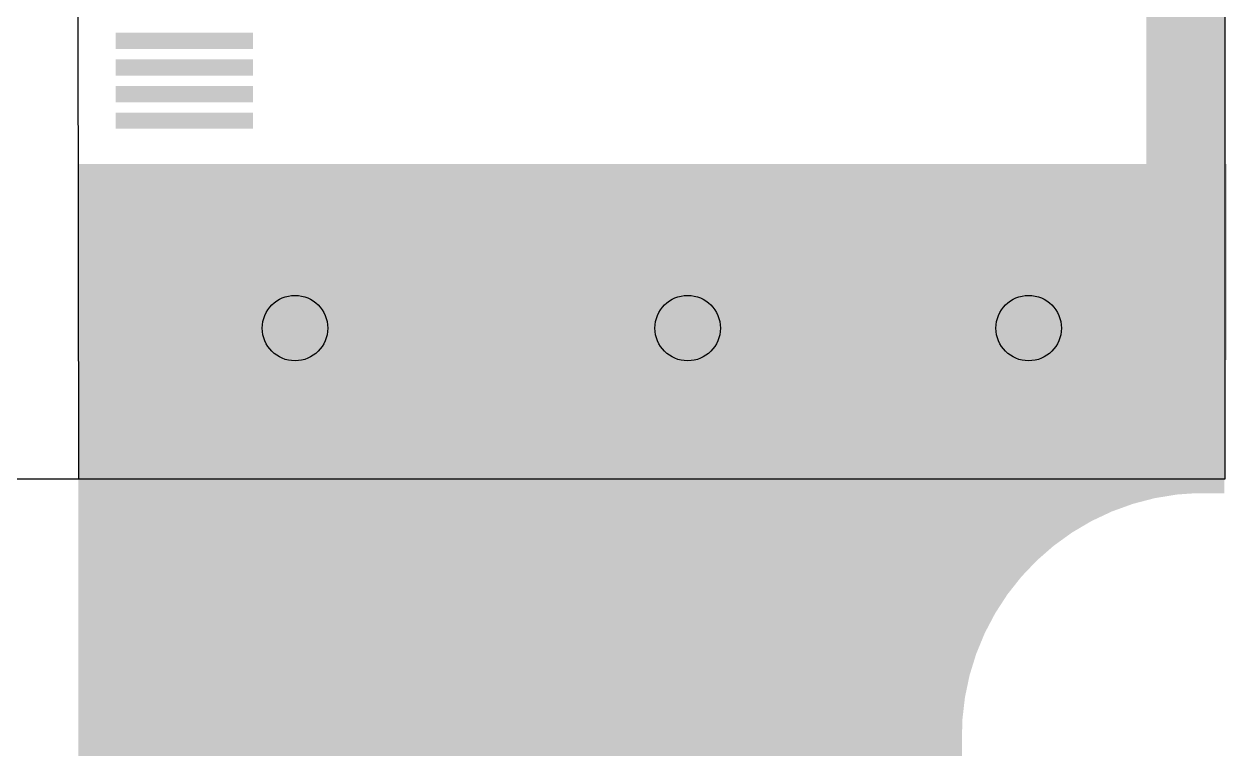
# Model space of a CAD drawing. Header units: millimetres. Extents: x 1936 to 2399, y 1075 to 1646.
# Drawn here: x 2190.46 to 2236.41, y 1554.66 to 1582.61 of the extents above; entities that cross this region are included whole.
import ezdxf

# ---------------------------------------------------------------- set-up
doc = ezdxf.new("R2010")
doc.units = ezdxf.units.MM
doc.layers.add('MULTILAYER', color=9, linetype='Continuous')
doc.layers.add('TOPLAYER', color=1, linetype='Continuous')

msp = doc.modelspace()

# ---------------------------------------------------------------- linework, layer by layer
at = {"linetype": 'Continuous'}
msp.add_lwpolyline([(2146.331, 1625.227), (2236.331, 1625.227), (2236.331, 1565.227), (2146.331, 1565.227)], close=True, dxfattribs=at)
msp.add_lwpolyline([(2182.134, 1601.274), (2192.484, 1601.274), (2192.534, 1565.227)])
for centre in [(2200.809, 1571.002), (2215.809, 1571.002), (2228.834, 1571.002)]:
    msp.add_circle(centre, 1.25, dxfattribs=at)
at = {"layer": 'MULTILAYER'}
for points, const_width in [([(2234.059, 1582.224, 1), (2234.409, 1582.224, 1)], 0.35), ([(2235.534, 1582.224, 1), (2235.884, 1582.224, 1)], 0.35), ([(2234.159, 1580.827, 1), (2234.509, 1580.827, 1)], 0.35), ([(2235.459, 1580.954, 1), (2235.809, 1580.954, 1)], 0.35), ([(2234.084, 1579.176, 1), (2234.434, 1579.176, 1)], 0.35), ([(2235.484, 1579.176, 1), (2235.834, 1579.176, 1)], 0.35), ([(2234.109, 1577.525, 1), (2234.459, 1577.525, 1)], 0.35), ([(2235.584, 1577.525, 1), (2235.934, 1577.525, 1)], 0.35), ([(2193.534, 1576.255, 1), (2194.034, 1576.255, 1)], 0.5), ([(2195.359, 1576.255, 1), (2195.859, 1576.255, 1)], 0.5), ([(2197.384, 1576.255, 1), (2197.884, 1576.255, 1)], 0.5), ([(2199.234, 1576.255, 1), (2199.734, 1576.255, 1)], 0.5), ([(2201.059, 1576.255, 1), (2201.559, 1576.255, 1)], 0.5), ([(2202.359, 1576.255, 1), (2202.859, 1576.255, 1)], 0.5), ([(2204.384, 1576.255, 1), (2204.884, 1576.255, 1)], 0.5), ([(2206.234, 1576.255, 1), (2206.734, 1576.255, 1)], 0.5), ([(2208.059, 1576.255, 1), (2208.559, 1576.255, 1)], 0.5), ([(2209.384, 1576.382, 1), (2209.884, 1576.382, 1)], 0.5), ([(2211.284, 1576.382, 1), (2211.784, 1576.382, 1)], 0.5), ([(2213.234, 1576.382, 1), (2213.734, 1576.382, 1)], 0.5), ([(2215.184, 1576.382, 1), (2215.684, 1576.382, 1)], 0.5), ([(2216.884, 1576.382, 1), (2217.384, 1576.382, 1)], 0.5), ([(2218.709, 1576.382, 1), (2219.209, 1576.382, 1)], 0.5), ([(2220.359, 1576.382, 1), (2220.859, 1576.382, 1)], 0.5), ([(2222.209, 1576.382, 1), (2222.709, 1576.382, 1)], 0.5), ([(2224.034, 1576.382, 1), (2224.534, 1576.382, 1)], 0.5), ([(2225.434, 1576.382, 1), (2225.934, 1576.382, 1)], 0.5), ([(2227.634, 1576.382, 1), (2228.134, 1576.382, 1)], 0.5), ([(2229.459, 1576.382, 1), (2229.959, 1576.382, 1)], 0.5), ([(2231.484, 1576.382, 1), (2231.984, 1576.382, 1)], 0.5), ([(2233.334, 1576.382, 1), (2233.834, 1576.382, 1)], 0.5), ([(2235.159, 1576.382, 1), (2235.659, 1576.382, 1)], 0.5), ([(2209.384, 1574.223, 1), (2209.884, 1574.223, 1)], 0.5), ([(2211.263, 1574.099, 1), (2211.763, 1574.099, 1)], 0.5), ([(2213.431, 1574.096, 1), (2213.931, 1574.096, 1)], 0.5), ([(2215.209, 1574.096, 1), (2215.709, 1574.096, 1)], 0.5), ([(2217.288, 1573.972, 1), (2217.788, 1573.972, 1)], 0.5), ([(2219.456, 1573.969, 1), (2219.956, 1573.969, 1)], 0.5), ([(2221.234, 1573.969, 1), (2221.734, 1573.969, 1)], 0.5), ([(2223.213, 1573.845, 1), (2223.713, 1573.845, 1)], 0.5), ([(2225.381, 1573.842, 1), (2225.881, 1573.842, 1)], 0.5), ([(2227.159, 1573.842, 1), (2227.659, 1573.842, 1)], 0.5), ([(2235.313, 1573.845, 1), (2235.813, 1573.845, 1)], 0.5), ([(2194.113, 1573.591, 1), (2194.613, 1573.591, 1)], 0.5), ([(2195.891, 1573.591, 1), (2196.391, 1573.591, 1)], 0.5), ([(2198.059, 1573.591, 1), (2198.559, 1573.591, 1)], 0.5), ([(2199.909, 1573.591, 1), (2200.409, 1573.591, 1)], 0.5), ([(2201.913, 1573.591, 1), (2202.413, 1573.591, 1)], 0.5), ([(2203.691, 1573.591, 1), (2204.191, 1573.591, 1)], 0.5), ([(2205.859, 1573.591, 1), (2206.359, 1573.591, 1)], 0.5), ([(2207.709, 1573.591, 1), (2208.209, 1573.591, 1)], 0.5), ([(2229.163, 1573.718, 1), (2229.663, 1573.718, 1)], 0.5), ([(2231.331, 1573.715, 1), (2231.831, 1573.715, 1)], 0.5), ([(2233.109, 1573.715, 1), (2233.609, 1573.715, 1)], 0.5), ([(2199.559, 1571.002, 1), (2202.059, 1571.002, 1)], 2.5), ([(2214.559, 1571.002, 1), (2217.059, 1571.002, 1)], 2.5), ([(2227.584, 1571.002, 1), (2230.084, 1571.002, 1)], 2.5), ([(2235.209, 1572.445, 1), (2235.709, 1572.445, 1)], 0.5), ([(2194.309, 1571.937, 1), (2194.809, 1571.937, 1)], 0.5), ([(2196.259, 1571.937, 1), (2196.759, 1571.937, 1)], 0.5), ([(2198.209, 1571.937, 1), (2198.709, 1571.937, 1)], 0.5), ([(2199.909, 1571.937, 1), (2200.409, 1571.937, 1)], 0.5), ([(2201.734, 1571.937, 1), (2202.234, 1571.937, 1)], 0.5), ([(2205.659, 1571.937, 1), (2206.159, 1571.937, 1)], 0.5), ([(2207.609, 1571.937, 1), (2208.109, 1571.937, 1)], 0.5), ([(2209.559, 1571.937, 1), (2210.059, 1571.937, 1)], 0.5), ([(2211.259, 1571.937, 1), (2211.759, 1571.937, 1)], 0.5), ([(2213.084, 1571.937, 1), (2213.584, 1571.937, 1)], 0.5), ([(2217.034, 1571.937, 1), (2217.534, 1571.937, 1)], 0.5), ([(2218.984, 1571.937, 1), (2219.484, 1571.937, 1)], 0.5), ([(2220.934, 1571.937, 1), (2221.434, 1571.937, 1)], 0.5), ([(2222.634, 1571.937, 1), (2223.134, 1571.937, 1)], 0.5), ([(2224.459, 1571.937, 1), (2224.959, 1571.937, 1)], 0.5), ([(2231.184, 1572.191, 1), (2231.684, 1572.191, 1)], 0.5), ([(2226.284, 1571.81, 1), (2226.784, 1571.81, 1)], 0.5), ([(2228.134, 1571.683, 1), (2228.634, 1571.683, 1)], 0.5), ([(2229.959, 1571.683, 1), (2230.459, 1571.683, 1)], 0.5), ([(2233.159, 1571.857, 1), (2233.659, 1571.857, 1)], 0.5), ([(2230.959, 1569.651, 1), (2231.459, 1569.651, 1)], 0.5), ([(2233.159, 1570.032, 1), (2233.659, 1570.032, 1)], 0.5), ([(2234.984, 1569.905, 1), (2235.484, 1569.905, 1)], 0.5), ([(2194.084, 1569.397, 1), (2194.584, 1569.397, 1)], 0.5), ([(2196.034, 1569.397, 1), (2196.534, 1569.397, 1)], 0.5), ([(2197.984, 1569.397, 1), (2198.484, 1569.397, 1)], 0.5), ([(2203.359, 1569.27, 1), (2203.859, 1569.27, 1)], 0.5), ([(2205.434, 1569.397, 1), (2205.934, 1569.397, 1)], 0.5), ([(2207.384, 1569.397, 1), (2207.884, 1569.397, 1)], 0.5), ([(2209.334, 1569.397, 1), (2209.834, 1569.397, 1)], 0.5), ([(2211.034, 1569.397, 1), (2211.534, 1569.397, 1)], 0.5), ([(2212.859, 1569.397, 1), (2213.359, 1569.397, 1)], 0.5), ([(2218.759, 1569.397, 1), (2219.259, 1569.397, 1)], 0.5), ([(2220.709, 1569.397, 1), (2221.209, 1569.397, 1)], 0.5), ([(2222.409, 1569.397, 1), (2222.909, 1569.397, 1)], 0.5), ([(2224.234, 1569.397, 1), (2224.734, 1569.397, 1)], 0.5), ([(2226.084, 1569.27, 1), (2226.584, 1569.27, 1)], 0.5), ([(2230.959, 1567.873, 1), (2231.459, 1567.873, 1)], 0.5), ([(2194.084, 1567.619, 1), (2194.584, 1567.619, 1)], 0.5), ([(2195.984, 1567.619, 1), (2196.484, 1567.619, 1)], 0.5), ([(2197.834, 1567.619, 1), (2198.334, 1567.619, 1)], 0.5), ([(2203.359, 1567.619, 1), (2203.859, 1567.619, 1)], 0.5), ([(2205.434, 1567.619, 1), (2205.934, 1567.619, 1)], 0.5), ([(2207.334, 1567.619, 1), (2207.834, 1567.619, 1)], 0.5), ([(2209.184, 1567.619, 1), (2209.684, 1567.619, 1)], 0.5), ([(2210.959, 1567.619, 1), (2211.459, 1567.619, 1)], 0.5), ([(2212.859, 1567.619, 1), (2213.359, 1567.619, 1)], 0.5), ([(2218.709, 1567.619, 1), (2219.209, 1567.619, 1)], 0.5), ([(2220.559, 1567.619, 1), (2221.059, 1567.619, 1)], 0.5), ([(2222.334, 1567.619, 1), (2222.834, 1567.619, 1)], 0.5), ([(2224.234, 1567.619, 1), (2224.734, 1567.619, 1)], 0.5), ([(2226.084, 1567.619, 1), (2226.584, 1567.619, 1)], 0.5), ([(2232.881, 1567.492, 1), (2233.381, 1567.492, 1)], 0.5), ([(2234.659, 1567.492, 1), (2235.159, 1567.492, 1)], 0.5), ([(2229.481, 1565.587, 1), (2229.981, 1565.587, 1)], 0.5), ([(2231.259, 1565.587, 1), (2231.759, 1565.587, 1)], 0.5), ([(2232.881, 1565.841, 1), (2233.381, 1565.841, 1)], 0.5), ([(2234.659, 1565.841, 1), (2235.159, 1565.841, 1)], 0.5), ([(2194.081, 1565.451, 1), (2194.581, 1565.451, 1)], 0.5), ([(2195.732, 1565.451, 1), (2196.232, 1565.451, 1)], 0.5), ([(2222.581, 1565.324, 1), (2223.081, 1565.324, 1)], 0.5), ([(2224.232, 1565.324, 1), (2224.732, 1565.324, 1)], 0.5), ([(2197.984, 1564.444, 1), (2198.484, 1564.444, 1)], 0.5), ([(2199.762, 1564.444, 1), (2200.262, 1564.444, 1)], 0.5), ([(2201.93, 1564.441, 1), (2202.43, 1564.441, 1)], 0.5), ([(2204.559, 1564.317, 1), (2205.059, 1564.317, 1)], 0.5), ([(2206.337, 1564.317, 1), (2206.837, 1564.317, 1)], 0.5), ([(2208.505, 1564.314, 1), (2209.005, 1564.314, 1)], 0.5), ([(2211.134, 1564.317, 1), (2211.634, 1564.317, 1)], 0.5), ([(2212.912, 1564.317, 1), (2213.412, 1564.317, 1)], 0.5), ([(2215.08, 1564.314, 1), (2215.58, 1564.314, 1)], 0.5), ([(2217.313, 1564.193, 1), (2217.813, 1564.193, 1)], 0.5), ([(2219.481, 1564.19, 1), (2219.981, 1564.19, 1)], 0.5), ([(2221.259, 1564.19, 1), (2221.759, 1564.19, 1)], 0.5), ([(2226.359, 1564.063, 1), (2226.859, 1564.063, 1)], 0.5), ([(2193.954, 1563.601, 1), (2194.454, 1563.601, 1)], 0.5), ([(2195.732, 1563.601, 1), (2196.232, 1563.601, 1)], 0.5), ([(2222.454, 1563.474, 1), (2222.954, 1563.474, 1)], 0.5), ([(2224.232, 1563.474, 1), (2224.732, 1563.474, 1)], 0.5), ([(2199.559, 1560.512, 1), (2202.059, 1560.512, 1)], 2.5), ([(2214.559, 1560.502, 1), (2217.059, 1560.502, 1)], 2.5), ([(2220.012, 1562.548, 1), (2220.512, 1562.548, 1)], 0.5), ([(2226.359, 1562.285, 1), (2226.859, 1562.285, 1)], 0.5), ([(2193.954, 1561.776, 1), (2194.454, 1561.776, 1)], 0.5), ([(2195.732, 1561.701, 1), (2196.232, 1561.701, 1)], 0.5), ([(2222.454, 1561.649, 1), (2222.954, 1561.649, 1)], 0.5), ([(2224.232, 1561.574, 1), (2224.732, 1561.574, 1)], 0.5), ([(2204.284, 1560.507, 1), (2204.784, 1560.507, 1)], 0.5), ([(2206.062, 1560.507, 1), (2206.562, 1560.507, 1)], 0.5), ([(2208.23, 1560.504, 1), (2208.73, 1560.504, 1)], 0.5), ([(2210.384, 1560.634, 1), (2210.884, 1560.634, 1)], 0.5), ([(2212.162, 1560.634, 1), (2212.662, 1560.634, 1)], 0.5), ([(2193.954, 1560.076, 1), (2194.454, 1560.076, 1)], 0.5), ([(2220.009, 1560.38, 1), (2220.509, 1560.38, 1)], 0.5), ([(2195.732, 1559.926, 1), (2196.232, 1559.926, 1)], 0.5), ([(2222.454, 1559.949, 1), (2222.954, 1559.949, 1)], 0.5), ([(2224.232, 1559.799, 1), (2224.732, 1559.799, 1)], 0.5), ([(2225.809, 1559.745, 1), (2226.309, 1559.745, 1)], 0.5), ([(2220.009, 1558.602, 1), (2220.509, 1558.602, 1)], 0.5), ([(2193.954, 1558.126, 1), (2194.454, 1558.126, 1)], 0.5), ([(2203.709, 1558.221, 1), (2204.209, 1558.221, 1)], 0.5), ([(2205.659, 1558.221, 1), (2206.159, 1558.221, 1)], 0.5), ([(2207.609, 1558.221, 1), (2208.109, 1558.221, 1)], 0.5), ([(2209.309, 1558.221, 1), (2209.809, 1558.221, 1)], 0.5), ([(2211.134, 1558.221, 1), (2211.634, 1558.221, 1)], 0.5), ([(2195.732, 1558.076, 1), (2196.232, 1558.076, 1)], 0.5), ([(2212.984, 1558.094, 1), (2213.484, 1558.094, 1)], 0.5), ([(2222.454, 1557.999, 1), (2222.954, 1557.999, 1)], 0.5), ([(2224.232, 1557.949, 1), (2224.732, 1557.949, 1)], 0.5), ([(2225.809, 1557.967, 1), (2226.309, 1557.967, 1)], 0.5), ([(2203.709, 1556.443, 1), (2204.209, 1556.443, 1)], 0.5), ([(2205.609, 1556.443, 1), (2206.109, 1556.443, 1)], 0.5), ([(2207.459, 1556.443, 1), (2207.959, 1556.443, 1)], 0.5), ([(2209.234, 1556.443, 1), (2209.734, 1556.443, 1)], 0.5), ([(2211.134, 1556.443, 1), (2211.634, 1556.443, 1)], 0.5), ([(2212.984, 1556.443, 1), (2213.484, 1556.443, 1)], 0.5), ([(2214.681, 1556.316, 1), (2215.181, 1556.316, 1)], 0.5), ([(2216.459, 1556.316, 1), (2216.959, 1556.316, 1)], 0.5), ([(2218.556, 1556.316, 1), (2219.056, 1556.316, 1)], 0.5), ([(2220.334, 1556.316, 1), (2220.834, 1556.316, 1)], 0.5), ([(2193.954, 1556.176, 1), (2194.454, 1556.176, 1)], 0.5), ([(2195.732, 1556.176, 1), (2196.232, 1556.176, 1)], 0.5), ([(2197.731, 1555.935, 1), (2198.231, 1555.935, 1)], 0.5), ([(2199.509, 1555.935, 1), (2200.009, 1555.935, 1)], 0.5), ([(2200.781, 1555.935, 1), (2201.281, 1555.935, 1)], 0.5), ([(2202.559, 1555.935, 1), (2203.059, 1555.935, 1)], 0.5), ([(2222.454, 1556.049, 1), (2222.954, 1556.049, 1)], 0.5), ([(2224.232, 1556.049, 1), (2224.732, 1556.049, 1)], 0.5)]:
    msp.add_lwpolyline(points, format="xyb", close=True, dxfattribs=dict(at, const_width=const_width))
at = {"layer": 'TOPLAYER'}
for points, const_width in [([(2234.059, 1582.224, 1), (2234.409, 1582.224, 1)], 0.35), ([(2235.534, 1582.224, 1), (2235.884, 1582.224, 1)], 0.35), ([(2234.159, 1580.827, 1), (2234.509, 1580.827, 1)], 0.35), ([(2235.459, 1580.954, 1), (2235.809, 1580.954, 1)], 0.35), ([(2234.084, 1579.176, 1), (2234.434, 1579.176, 1)], 0.35), ([(2235.484, 1579.176, 1), (2235.834, 1579.176, 1)], 0.35), ([(2234.109, 1577.525, 1), (2234.459, 1577.525, 1)], 0.35), ([(2235.584, 1577.525, 1), (2235.934, 1577.525, 1)], 0.35), ([(2193.534, 1576.255, 1), (2194.034, 1576.255, 1)], 0.5), ([(2195.359, 1576.255, 1), (2195.859, 1576.255, 1)], 0.5), ([(2197.384, 1576.255, 1), (2197.884, 1576.255, 1)], 0.5), ([(2199.234, 1576.255, 1), (2199.734, 1576.255, 1)], 0.5), ([(2201.059, 1576.255, 1), (2201.559, 1576.255, 1)], 0.5), ([(2202.359, 1576.255, 1), (2202.859, 1576.255, 1)], 0.5), ([(2204.384, 1576.255, 1), (2204.884, 1576.255, 1)], 0.5), ([(2206.234, 1576.255, 1), (2206.734, 1576.255, 1)], 0.5), ([(2208.059, 1576.255, 1), (2208.559, 1576.255, 1)], 0.5), ([(2209.384, 1576.382, 1), (2209.884, 1576.382, 1)], 0.5), ([(2211.284, 1576.382, 1), (2211.784, 1576.382, 1)], 0.5), ([(2213.234, 1576.382, 1), (2213.734, 1576.382, 1)], 0.5), ([(2215.184, 1576.382, 1), (2215.684, 1576.382, 1)], 0.5), ([(2216.884, 1576.382, 1), (2217.384, 1576.382, 1)], 0.5), ([(2218.709, 1576.382, 1), (2219.209, 1576.382, 1)], 0.5), ([(2220.359, 1576.382, 1), (2220.859, 1576.382, 1)], 0.5), ([(2222.209, 1576.382, 1), (2222.709, 1576.382, 1)], 0.5), ([(2224.034, 1576.382, 1), (2224.534, 1576.382, 1)], 0.5), ([(2225.434, 1576.382, 1), (2225.934, 1576.382, 1)], 0.5), ([(2227.634, 1576.382, 1), (2228.134, 1576.382, 1)], 0.5), ([(2229.459, 1576.382, 1), (2229.959, 1576.382, 1)], 0.5), ([(2231.484, 1576.382, 1), (2231.984, 1576.382, 1)], 0.5), ([(2233.334, 1576.382, 1), (2233.834, 1576.382, 1)], 0.5), ([(2235.159, 1576.382, 1), (2235.659, 1576.382, 1)], 0.5), ([(2209.384, 1574.223, 1), (2209.884, 1574.223, 1)], 0.5), ([(2211.263, 1574.099, 1), (2211.763, 1574.099, 1)], 0.5), ([(2213.431, 1574.096, 1), (2213.931, 1574.096, 1)], 0.5), ([(2215.209, 1574.096, 1), (2215.709, 1574.096, 1)], 0.5), ([(2217.288, 1573.972, 1), (2217.788, 1573.972, 1)], 0.5), ([(2219.456, 1573.969, 1), (2219.956, 1573.969, 1)], 0.5), ([(2221.234, 1573.969, 1), (2221.734, 1573.969, 1)], 0.5), ([(2223.213, 1573.845, 1), (2223.713, 1573.845, 1)], 0.5), ([(2225.381, 1573.842, 1), (2225.881, 1573.842, 1)], 0.5), ([(2227.159, 1573.842, 1), (2227.659, 1573.842, 1)], 0.5), ([(2235.313, 1573.845, 1), (2235.813, 1573.845, 1)], 0.5), ([(2194.113, 1573.591, 1), (2194.613, 1573.591, 1)], 0.5), ([(2195.891, 1573.591, 1), (2196.391, 1573.591, 1)], 0.5), ([(2198.059, 1573.591, 1), (2198.559, 1573.591, 1)], 0.5), ([(2199.909, 1573.591, 1), (2200.409, 1573.591, 1)], 0.5), ([(2201.913, 1573.591, 1), (2202.413, 1573.591, 1)], 0.5), ([(2203.691, 1573.591, 1), (2204.191, 1573.591, 1)], 0.5), ([(2205.859, 1573.591, 1), (2206.359, 1573.591, 1)], 0.5), ([(2207.709, 1573.591, 1), (2208.209, 1573.591, 1)], 0.5), ([(2229.163, 1573.718, 1), (2229.663, 1573.718, 1)], 0.5), ([(2231.331, 1573.715, 1), (2231.831, 1573.715, 1)], 0.5), ([(2233.109, 1573.715, 1), (2233.609, 1573.715, 1)], 0.5), ([(2199.559, 1571.002, 1), (2202.059, 1571.002, 1)], 2.5), ([(2214.559, 1571.002, 1), (2217.059, 1571.002, 1)], 2.5), ([(2227.584, 1571.002, 1), (2230.084, 1571.002, 1)], 2.5), ([(2235.209, 1572.445, 1), (2235.709, 1572.445, 1)], 0.5), ([(2194.309, 1571.937, 1), (2194.809, 1571.937, 1)], 0.5), ([(2196.259, 1571.937, 1), (2196.759, 1571.937, 1)], 0.5), ([(2198.209, 1571.937, 1), (2198.709, 1571.937, 1)], 0.5), ([(2199.909, 1571.937, 1), (2200.409, 1571.937, 1)], 0.5), ([(2201.734, 1571.937, 1), (2202.234, 1571.937, 1)], 0.5), ([(2205.659, 1571.937, 1), (2206.159, 1571.937, 1)], 0.5), ([(2207.609, 1571.937, 1), (2208.109, 1571.937, 1)], 0.5), ([(2209.559, 1571.937, 1), (2210.059, 1571.937, 1)], 0.5), ([(2211.259, 1571.937, 1), (2211.759, 1571.937, 1)], 0.5), ([(2213.084, 1571.937, 1), (2213.584, 1571.937, 1)], 0.5), ([(2217.034, 1571.937, 1), (2217.534, 1571.937, 1)], 0.5), ([(2218.984, 1571.937, 1), (2219.484, 1571.937, 1)], 0.5), ([(2220.934, 1571.937, 1), (2221.434, 1571.937, 1)], 0.5), ([(2222.634, 1571.937, 1), (2223.134, 1571.937, 1)], 0.5), ([(2224.459, 1571.937, 1), (2224.959, 1571.937, 1)], 0.5), ([(2231.184, 1572.191, 1), (2231.684, 1572.191, 1)], 0.5), ([(2226.284, 1571.81, 1), (2226.784, 1571.81, 1)], 0.5), ([(2228.134, 1571.683, 1), (2228.634, 1571.683, 1)], 0.5), ([(2229.959, 1571.683, 1), (2230.459, 1571.683, 1)], 0.5), ([(2233.159, 1571.857, 1), (2233.659, 1571.857, 1)], 0.5), ([(2230.959, 1569.651, 1), (2231.459, 1569.651, 1)], 0.5), ([(2233.159, 1570.032, 1), (2233.659, 1570.032, 1)], 0.5), ([(2234.984, 1569.905, 1), (2235.484, 1569.905, 1)], 0.5), ([(2194.084, 1569.397, 1), (2194.584, 1569.397, 1)], 0.5), ([(2196.034, 1569.397, 1), (2196.534, 1569.397, 1)], 0.5), ([(2197.984, 1569.397, 1), (2198.484, 1569.397, 1)], 0.5), ([(2203.359, 1569.27, 1), (2203.859, 1569.27, 1)], 0.5), ([(2205.434, 1569.397, 1), (2205.934, 1569.397, 1)], 0.5), ([(2207.384, 1569.397, 1), (2207.884, 1569.397, 1)], 0.5), ([(2209.334, 1569.397, 1), (2209.834, 1569.397, 1)], 0.5), ([(2211.034, 1569.397, 1), (2211.534, 1569.397, 1)], 0.5), ([(2212.859, 1569.397, 1), (2213.359, 1569.397, 1)], 0.5), ([(2218.759, 1569.397, 1), (2219.259, 1569.397, 1)], 0.5), ([(2220.709, 1569.397, 1), (2221.209, 1569.397, 1)], 0.5), ([(2222.409, 1569.397, 1), (2222.909, 1569.397, 1)], 0.5), ([(2224.234, 1569.397, 1), (2224.734, 1569.397, 1)], 0.5), ([(2226.084, 1569.27, 1), (2226.584, 1569.27, 1)], 0.5), ([(2230.959, 1567.873, 1), (2231.459, 1567.873, 1)], 0.5), ([(2194.084, 1567.619, 1), (2194.584, 1567.619, 1)], 0.5), ([(2195.984, 1567.619, 1), (2196.484, 1567.619, 1)], 0.5), ([(2197.834, 1567.619, 1), (2198.334, 1567.619, 1)], 0.5), ([(2203.359, 1567.619, 1), (2203.859, 1567.619, 1)], 0.5), ([(2205.434, 1567.619, 1), (2205.934, 1567.619, 1)], 0.5), ([(2207.334, 1567.619, 1), (2207.834, 1567.619, 1)], 0.5), ([(2209.184, 1567.619, 1), (2209.684, 1567.619, 1)], 0.5), ([(2210.959, 1567.619, 1), (2211.459, 1567.619, 1)], 0.5), ([(2212.859, 1567.619, 1), (2213.359, 1567.619, 1)], 0.5), ([(2218.709, 1567.619, 1), (2219.209, 1567.619, 1)], 0.5), ([(2220.559, 1567.619, 1), (2221.059, 1567.619, 1)], 0.5), ([(2222.334, 1567.619, 1), (2222.834, 1567.619, 1)], 0.5), ([(2224.234, 1567.619, 1), (2224.734, 1567.619, 1)], 0.5), ([(2226.084, 1567.619, 1), (2226.584, 1567.619, 1)], 0.5), ([(2232.881, 1567.492, 1), (2233.381, 1567.492, 1)], 0.5), ([(2234.659, 1567.492, 1), (2235.159, 1567.492, 1)], 0.5), ([(2229.481, 1565.587, 1), (2229.981, 1565.587, 1)], 0.5), ([(2231.259, 1565.587, 1), (2231.759, 1565.587, 1)], 0.5), ([(2232.881, 1565.841, 1), (2233.381, 1565.841, 1)], 0.5), ([(2234.659, 1565.841, 1), (2235.159, 1565.841, 1)], 0.5), ([(2194.081, 1565.451, 1), (2194.581, 1565.451, 1)], 0.5), ([(2195.732, 1565.451, 1), (2196.232, 1565.451, 1)], 0.5), ([(2222.581, 1565.324, 1), (2223.081, 1565.324, 1)], 0.5), ([(2224.232, 1565.324, 1), (2224.732, 1565.324, 1)], 0.5), ([(2226.934, 1565.206, 1), (2227.434, 1565.206, 1)], 0.5), ([(2230.284, 1565.206, 1), (2230.784, 1565.206, 1)], 0.5), ([(2235.084, 1565.206, 1), (2235.584, 1565.206, 1)], 0.5), ([(2235.084, 1565.206, 1), (2235.584, 1565.206, 1)], 0.5), ([(2227.884, 1564.952, 1), (2228.384, 1564.952, 1)], 0.5), ([(2197.984, 1564.444, 1), (2198.484, 1564.444, 1)], 0.5), ([(2199.762, 1564.444, 1), (2200.262, 1564.444, 1)], 0.5), ([(2201.93, 1564.441, 1), (2202.43, 1564.441, 1)], 0.5), ([(2204.559, 1564.317, 1), (2205.059, 1564.317, 1)], 0.5), ([(2206.337, 1564.317, 1), (2206.837, 1564.317, 1)], 0.5), ([(2208.505, 1564.314, 1), (2209.005, 1564.314, 1)], 0.5), ([(2211.134, 1564.317, 1), (2211.634, 1564.317, 1)], 0.5), ([(2212.912, 1564.317, 1), (2213.412, 1564.317, 1)], 0.5), ([(2215.08, 1564.314, 1), (2215.58, 1564.314, 1)], 0.5), ([(2217.313, 1564.193, 1), (2217.813, 1564.193, 1)], 0.5), ([(2219.481, 1564.19, 1), (2219.981, 1564.19, 1)], 0.5), ([(2221.259, 1564.19, 1), (2221.759, 1564.19, 1)], 0.5), ([(2225.834, 1564.063, 1), (2226.334, 1564.063, 1)], 0.5), ([(2226.359, 1564.063, 1), (2226.859, 1564.063, 1)], 0.5), ([(2193.954, 1563.601, 1), (2194.454, 1563.601, 1)], 0.5), ([(2195.732, 1563.601, 1), (2196.232, 1563.601, 1)], 0.5), ([(2222.454, 1563.474, 1), (2222.954, 1563.474, 1)], 0.5), ([(2224.232, 1563.474, 1), (2224.732, 1563.474, 1)], 0.5), ([(2199.559, 1560.512, 1), (2202.059, 1560.512, 1)], 2.5), ([(2214.559, 1560.502, 1), (2217.059, 1560.502, 1)], 2.5), ([(2220.012, 1562.548, 1), (2220.512, 1562.548, 1)], 0.5), ([(2226.359, 1562.285, 1), (2226.859, 1562.285, 1)], 0.5), ([(2226.159, 1561.904, 1), (2226.659, 1561.904, 1)], 0.5), ([(2193.954, 1561.776, 1), (2194.454, 1561.776, 1)], 0.5), ([(2195.732, 1561.701, 1), (2196.232, 1561.701, 1)], 0.5), ([(2222.454, 1561.649, 1), (2222.954, 1561.649, 1)], 0.5), ([(2224.232, 1561.574, 1), (2224.732, 1561.574, 1)], 0.5), ([(2204.284, 1560.507, 1), (2204.784, 1560.507, 1)], 0.5), ([(2206.062, 1560.507, 1), (2206.562, 1560.507, 1)], 0.5), ([(2208.23, 1560.504, 1), (2208.73, 1560.504, 1)], 0.5), ([(2210.384, 1560.634, 1), (2210.884, 1560.634, 1)], 0.5), ([(2212.162, 1560.634, 1), (2212.662, 1560.634, 1)], 0.5), ([(2193.954, 1560.076, 1), (2194.454, 1560.076, 1)], 0.5), ([(2220.009, 1560.38, 1), (2220.509, 1560.38, 1)], 0.5), ([(2195.732, 1559.926, 1), (2196.232, 1559.926, 1)], 0.5), ([(2222.454, 1559.949, 1), (2222.954, 1559.949, 1)], 0.5), ([(2224.232, 1559.799, 1), (2224.732, 1559.799, 1)], 0.5), ([(2225.809, 1559.745, 1), (2226.309, 1559.745, 1)], 0.5), ([(2220.009, 1558.602, 1), (2220.509, 1558.602, 1)], 0.5), ([(2193.954, 1558.126, 1), (2194.454, 1558.126, 1)], 0.5), ([(2203.709, 1558.221, 1), (2204.209, 1558.221, 1)], 0.5), ([(2205.659, 1558.221, 1), (2206.159, 1558.221, 1)], 0.5), ([(2207.609, 1558.221, 1), (2208.109, 1558.221, 1)], 0.5), ([(2209.309, 1558.221, 1), (2209.809, 1558.221, 1)], 0.5), ([(2211.134, 1558.221, 1), (2211.634, 1558.221, 1)], 0.5), ([(2195.732, 1558.076, 1), (2196.232, 1558.076, 1)], 0.5), ([(2212.984, 1558.094, 1), (2213.484, 1558.094, 1)], 0.5), ([(2222.454, 1557.999, 1), (2222.954, 1557.999, 1)], 0.5), ([(2224.232, 1557.949, 1), (2224.732, 1557.949, 1)], 0.5), ([(2225.809, 1557.967, 1), (2226.309, 1557.967, 1)], 0.5), ([(2225.809, 1557.967, 1), (2226.309, 1557.967, 1)], 0.5), ([(2224.834, 1557.205, 1), (2225.334, 1557.205, 1)], 0.5), ([(2203.709, 1556.443, 1), (2204.209, 1556.443, 1)], 0.5), ([(2205.609, 1556.443, 1), (2206.109, 1556.443, 1)], 0.5), ([(2207.459, 1556.443, 1), (2207.959, 1556.443, 1)], 0.5), ([(2209.234, 1556.443, 1), (2209.734, 1556.443, 1)], 0.5), ([(2211.134, 1556.443, 1), (2211.634, 1556.443, 1)], 0.5), ([(2212.984, 1556.443, 1), (2213.484, 1556.443, 1)], 0.5), ([(2214.681, 1556.316, 1), (2215.181, 1556.316, 1)], 0.5), ([(2216.459, 1556.316, 1), (2216.959, 1556.316, 1)], 0.5), ([(2218.556, 1556.316, 1), (2219.056, 1556.316, 1)], 0.5), ([(2220.334, 1556.316, 1), (2220.834, 1556.316, 1)], 0.5), ([(2193.954, 1556.176, 1), (2194.454, 1556.176, 1)], 0.5), ([(2195.732, 1556.176, 1), (2196.232, 1556.176, 1)], 0.5), ([(2197.731, 1555.935, 1), (2198.231, 1555.935, 1)], 0.5), ([(2199.509, 1555.935, 1), (2200.009, 1555.935, 1)], 0.5), ([(2200.781, 1555.935, 1), (2201.281, 1555.935, 1)], 0.5), ([(2202.559, 1555.935, 1), (2203.059, 1555.935, 1)], 0.5), ([(2222.454, 1556.049, 1), (2222.954, 1556.049, 1)], 0.5), ([(2224.232, 1556.049, 1), (2224.732, 1556.049, 1)], 0.5), ([(2225.534, 1555.173, 1), (2226.034, 1555.173, 1)], 0.5)]:
    msp.add_lwpolyline(points, format="xyb", close=True, dxfattribs=dict(at, const_width=const_width))
at = {"layer": 'TOPLAYER', "const_width": 1}
for points in [[(2225.084, 1557.205, -0.414214), (2235.334, 1565.206)], [(2225.784, 1555.173, -0.414214), (2235.334, 1565.206)], [(2226.059, 1557.967, -0.414214), (2230.534, 1565.206)], [(2226.084, 1564.063, -0.414214), (2227.184, 1565.206)], [(2226.409, 1561.904, -0.414214), (2228.134, 1564.952)]]:
    msp.add_lwpolyline(points, format="xyb", dxfattribs=at)
at = {"layer": 'TOPLAYER'}
for points in [[(2233.334, 1575.874), (2236.359, 1575.874), (2233.334, 1586.587), (2236.359, 1586.587)], [(2193.959, 1581.66), (2199.209, 1581.66), (2193.959, 1582.28), (2199.209, 1582.28)], [(2193.959, 1580.644), (2199.209, 1580.644), (2193.959, 1581.264), (2199.209, 1581.264)], [(2193.959, 1579.628), (2199.209, 1579.628), (2193.959, 1580.248), (2199.209, 1580.248)], [(2193.959, 1578.612), (2199.209, 1578.612), (2193.959, 1579.232), (2199.209, 1579.232)], [(2192.534, 1574.223), (2208.534, 1574.223), (2192.534, 1577.271), (2208.534, 1577.271)], [(2208.534, 1569.778), (2236.409, 1569.778), (2208.534, 1577.271), (2236.409, 1577.271)], [(2192.534, 1554.665), (2226.284, 1554.665), (2192.534, 1574.35), (2226.284, 1574.35)], [(2225.559, 1564.698), (2236.309, 1564.698), (2225.559, 1570.032), (2236.309, 1570.032)]]:
    msp.add_solid(points, dxfattribs=at)

doc.saveas('drawing.dxf')
